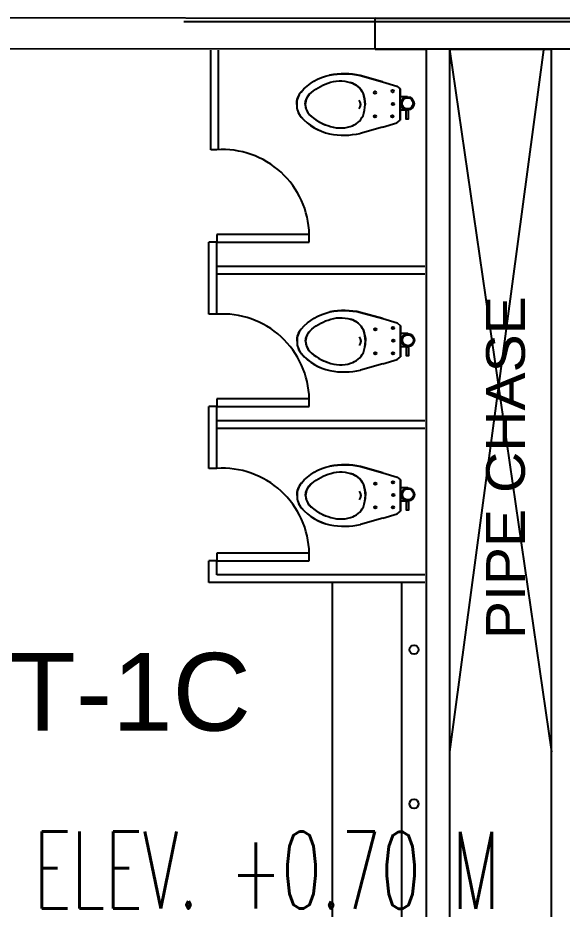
# Model space of a CAD drawing. Header units: millimetres. Extents: x 2148 to 2681, y 758 to 986.
# Drawn here: x 2345.44 to 2347.205, y 962.111 to 965.003 of the extents above; entities that cross this region are included whole.
import ezdxf

# ---------------------------------------------------------------- set-up
doc = ezdxf.new("R2010")
doc.units = ezdxf.units.MM
doc.linetypes.add('CENTER2', pattern=[28.575, 19.05, -3.175, 3.175, -3.175])
for name, color, linetype in [('D', 1, 'Continuous'), ('DR', 7, 'Continuous'), ('ELAYOUT', 4, 'Continuous'), ('HATCH', 8, 'Continuous'), ('p-boarder', 2, 'Continuous'), ('S_GRID LINES', 252, 'Continuous'), ('TEXT', 6, 'Continuous')]:
    doc.layers.add(name, color=color, linetype=linetype)
doc.styles.add('100', font='SIMPLEX.shx', dxfattribs={"height": 0.25})
doc.styles.add('MMTX$0$ESMX$0$X-OPTA1D', font='x-opta1d')
doc.styles.add('SWISS', font='swissl.ttf')

# ---------------------------------------------------------------- blocks, each defined once
blk = doc.blocks.new('BOWL')
at = {"layer": 'DR', "color": 7, "linetype": 'Continuous'}
for p, q in [((-75570.291, -368.114), (-75570.431, -368.0742)), ((-75570.431, -368.0742), (-75570.291, -368.114)), ((-75570.291, -368.114), (-75570.1989, -368.1406)), ((-75570.1989, -368.1406), (-75570.1777, -368.1584)), ((-75570.1777, -368.1584), (-75570.1777, -368.3555)), ((-75570.1777, -368.3555), (-75570.1777, -368.1584)), ((-75570.291, -368.4), (-75570.1989, -368.3733)), ((-75570.1989, -368.3733), (-75570.1777, -368.3555)), ((-75570.291, -368.4), (-75570.431, -368.4398)), ((-75570.291, -368.4), (-75570.431, -368.4398))]:
    blk.add_line(p, q, dxfattribs=at)
at = {"layer": 'DR', "color": 8, "linetype": 'Continuous'}
for p, q in [((-75570.1317, -368.2087), (-75570.1777, -368.2087)), ((-75570.1317, -368.2921), (-75570.1777, -368.2921))]:
    blk.add_line(p, q, dxfattribs=at)
at = {"layer": 'DR', "color": 7, "linetype": 'Continuous'}
for points in [[(-75570.8325, -368.257, -0.190094), (-75570.8051, -368.1786, -0.160718), (-75570.6245, -368.0715, -0.104398), (-75570.431, -368.0742, -0.104398)], [(-75570.8325, -368.257, 0.190094), (-75570.8051, -368.3353, 0.160718), (-75570.6245, -368.4425, 0.104398), (-75570.431, -368.4398, 0.104398)]]:
    blk.add_lwpolyline(points, format="xyb", dxfattribs=at)
at = {"layer": 'DR', "color": 8, "linetype": 'Continuous'}
for points in [[(-75570.778, -368.2562, -0.187036), (-75570.7515, -368.1921, -0.115027), (-75570.6356, -368.1231, -0.170967), (-75570.4935, -368.1177, -0.209642), (-75570.4132, -368.1854, -0.096036), (-75570.4, -368.257)], [(-75570.778, -368.2577, 0.187036), (-75570.7515, -368.3219, 0.115027), (-75570.6356, -368.3909, 0.170967), (-75570.4935, -368.3963, 0.209642), (-75570.4132, -368.3286, 0.096036), (-75570.4, -368.257)]]:
    blk.add_lwpolyline(points, format="xyb", dxfattribs=at)
at = {"layer": 'DR', "color": 7, "linetype": 'Continuous'}
blk.add_lwpolyline([(-75570.1413, -368.292), (-75570.1283, -368.292), (-75570.1283, -368.3496), (-75570.1413, -368.3496)], close=True, dxfattribs=at)
at = {"layer": 'DR', "color": 8, "linetype": 'Continuous'}
for centre, radius in [((-75570.3379, -368.1815), 0.00745), ((-75570.2259, -368.173), 0.00745), ((-75570.2242, -368.2537), 0.00745), ((-75570.1317, -368.2504), 0.035), ((-75570.3379, -368.3325), 0.00745), ((-75570.2269, -368.3325), 0.00745)]:
    blk.add_circle(centre, radius, dxfattribs=at)
at = {"layer": 'DR', "color": 7, "linetype": 'Continuous'}
blk.add_circle((-75570.1317, -368.2504), 0.0417, dxfattribs=at)
for centre, radius, start, end in [((-75570.5342, -368.5313), 0.4686, 77.28, 101.1199), ((-75570.7195, -368.2526), 0.1131, 138.4248, 182.2387), ((-75570.7195, -368.2614), 0.1131, 177.7613, 221.5752), ((-75570.5525, -368.1153), 0.335, 221.3231, 257.5875), ((-75570.5342, -367.9827), 0.4686, 258.8801, 282.72)]:
    blk.add_arc(centre, radius, start, end, dxfattribs=at)
at = {"layer": 'DR', "color": 8, "linetype": 'Continuous'}
for centre, radius, start, end in [((-75570.5305, -368.2431), 0.1307, 26.2125, 73.5731), ((-75570.6821, -368.2583), 0.096, 129.0871, 179.204), ((-75570.5914, -368.255), 0.1913, 359.4176, 21.3602), ((-75570.6821, -368.2557), 0.096, 180.796, 230.9129), ((-75570.4701, -368.257), 0.0422, 318.929, 41.071), ((-75570.5914, -368.2589), 0.1913, 338.6398, 0.5824), ((-75570.5455, -368.1078), 0.2971, 228.446, 252.3404), ((-75570.5305, -368.2709), 0.1307, 286.4269, 333.7875), ((-75570.557, -368.1918), 0.2141, 248.4444, 287.252)]:
    blk.add_arc(centre, radius, start, end, dxfattribs=at)

msp = doc.modelspace()

# ---------------------------------------------------------------- linework, layer by layer
at = {"layer": 'D', "ltscale": 0.5}
msp.add_line((2346.5978475, 964.900512, 0), (2346.5978477, 965.0008259, 0), dxfattribs=at)
at = {"layer": 'DR', "ltscale": 10}
for p, q in [((2346.5978475, 965.0008259, 0), (2344.8118381, 965.0026166, 0)), ((2346.7650993, 964.900512, 0), (2344.6364709, 964.9024245, 0)), ((2347.1700993, 964.900512, 0), (2346.8394469, 964.900512, 0)), ((2346.0650993, 964.5748212, 0), (2346.0650993, 964.8976746, 0)), ((2346.0900993, 964.5748212, 0), (2346.0900993, 964.8976657, 0)), ((2346.084462, 964.5748212, 0), (2346.0650993, 964.5748212, 0)), ((2346.384462, 964.2998212, 0), (2346.084462, 964.2998212, 0)), ((2346.084462, 964.2998212, 0), (2346.084462, 964.2748212, 0)), ((2346.384462, 964.2748212, 0), (2346.384462, 964.2998212, 0)), ((2346.084462, 964.2748212, 0), (2346.059462, 964.2748212, 0)), ((2346.084462, 964.2748212, 0), (2346.059462, 964.2748212, 0)), ((2346.059462, 964.0411135, 0), (2346.059462, 964.2748212, 0)), ((2346.084462, 964.2748212, 0), (2346.384462, 964.2748212, 0)), ((2346.084462, 964.0411135, 0), (2346.084462, 964.2748212, 0)), ((2346.084462, 964.0411135, 0), (2346.084462, 964.2748212, 0)), ((2346.084462, 964.0411135, 0), (2346.084462, 964.2748212, 0)), ((2346.759462, 964.1956191, 0), (2346.084462, 964.1956191, 0)), ((2346.759462, 964.1956191, 0), (2346.084462, 964.1956191, 0)), ((2346.759462, 964.1706191, 0), (2346.084462, 964.1706191, 0)), ((2346.759462, 964.1706191, 0), (2346.084462, 964.1706191, 0)), ((2346.084462, 964.0411135, 0), (2346.059462, 964.0411135, 0)), ((2346.084462, 964.0411135, 0), (2346.059462, 964.0411135, 0)), ((2346.084462, 964.0411135, 0), (2346.059462, 964.0411135, 0)), ((2346.384462, 963.7661135, 0), (2346.084462, 963.7661135, 0)), ((2346.084462, 963.7661135, 0), (2346.084462, 963.7411135, 0)), ((2346.384462, 963.7411135, 0), (2346.384462, 963.7661135, 0)), ((2346.059462, 963.5408251, 0), (2346.059462, 963.7411135, 0)), ((2346.084462, 963.7411135, 0), (2346.059462, 963.7411135, 0)), ((2346.084462, 963.6956191, 0), (2346.084462, 963.7411135, 0)), ((2346.084462, 963.7411135, 0), (2346.384462, 963.7411135, 0)), ((2346.759462, 963.6956191, 0), (2346.084462, 963.6956191, 0)), ((2346.084462, 963.5408251, 0), (2346.084462, 963.6953307, 0)), ((2346.759462, 963.6953307, 0), (2346.084462, 963.6953307, 0)), ((2346.759462, 963.6953307, 0), (2346.084462, 963.6953307, 0)), ((2346.759462, 963.6706191, 0), (2346.084462, 963.6706191, 0)), ((2346.084462, 963.5408251, 0), (2346.084462, 963.6703307, 0)), ((2346.759462, 963.6703307, 0), (2346.084462, 963.6703307, 0)), ((2346.084462, 963.5408251, 0), (2346.084462, 963.6703307, 0)), ((2346.759462, 963.6703307, 0), (2346.084462, 963.6703307, 0)), ((2346.084462, 963.5408251, 0), (2346.059462, 963.5408251, 0)), ((2346.084462, 963.5408251, 0), (2346.059462, 963.5408251, 0)), ((2346.084462, 963.5408251, 0), (2346.059462, 963.5408251, 0)), ((2346.384462, 963.2658251, 0), (2346.084462, 963.2658251, 0)), ((2346.084462, 963.2658251, 0), (2346.084462, 963.2408251, 0)), ((2346.384462, 963.2408251, 0), (2346.384462, 963.2658251, 0)), ((2346.059462, 963.1703307, 0), (2346.059462, 963.2408251, 0)), ((2346.084462, 963.2408251, 0), (2346.059462, 963.2408251, 0)), ((2346.084462, 963.1953307, 0), (2346.084462, 963.2408251, 0)), ((2346.084462, 963.2408251, 0), (2346.384462, 963.2408251, 0)), ((2346.759462, 963.1953307, 0), (2346.084462, 963.1953307, 0)), ((2346.084462, 963.1703307, 0), (2346.059462, 963.1703307, 0)), ((2346.759462, 963.1703307, 0), (2346.084462, 963.1703307, 0)), ((2346.459462, 961.6453307, 0), (2346.459462, 963.1703307, 0)), ((2346.684462, 961.6453307, 0), (2346.684462, 963.1703307, 0))]:
    msp.add_line(p, q, dxfattribs=at)
for centre in [(2346.7244094, 962.952658, 0), (2346.7244094, 962.452658, 0)]:
    msp.add_circle(centre, 0.0149051, dxfattribs=at)
at = {"layer": 'ELAYOUT', "ltscale": 10}
for p, q in [((2348.9912124, 964.9998923, 0), (2346.5978477, 965.0009878, 0)), ((2347.6082792, 965.0008259, 0), (2346.5978477, 965.0008259, 0)), ((2348.9912124, 964.8998923, 0), (2346.5978475, 964.9010014, 0)), ((2348.9801939, 964.8998923, 0), (2346.5978475, 964.9009963, 0)), ((2348.9912124, 964.8998923, 0), (2346.5978475, 964.9009878, 0)), ((2348.9801939, 964.8998923, 0), (2346.5978475, 964.9009828, 0)), ((2346.5978475, 964.900512, 0), (2346.7650993, 964.900512, 0)), ((2346.5978475, 964.900512, 0), (2346.7650993, 964.900512, 0)), ((2346.7650993, 961.6453307, 0), (2346.7650993, 964.900512, 0)), ((2346.8400993, 964.900512, 0), (2347.1700993, 964.900512, 0)), ((2346.8400993, 964.900512, 0), (2347.1450993, 964.900512, 0)), ((2346.8400993, 961.5453307, 0), (2346.8400993, 964.900512, 0)), ((2347.1700993, 961.5453307, 0), (2347.1700993, 964.900512, 0))]:
    msp.add_line(p, q, dxfattribs=at)
at = {"layer": 'ELAYOUT', "linetype": 'ByBlock', "ltscale": 0.5}
msp.add_line((2346.7650993, 964.900512, 0), (2346.5978475, 964.900512, 0), dxfattribs=at)
at = {"layer": 'HATCH', "linetype": 'ByBlock', "ltscale": 0.5}
for p, q in [((2346.8394469, 964.900512, 0), (2347.1700993, 962.62177, 0)), ((2346.8400993, 962.62177, 0), (2347.1450993, 964.8992702, 0))]:
    msp.add_line(p, q, dxfattribs=at)
for centre in [(2346.1029897, 964.2938968, 0), (2346.1029897, 963.7601891, 0), (2346.1029897, 963.2599007, 0)]:
    msp.add_arc(centre, 0.2815347, 1.2057719, 93.773334, dxfattribs=at)
at = {"layer": 'S_GRID LINES', "linetype": 'CENTER2', "ltscale": 0.2}
msp.add_line((2355.5030932, 964.9898693, 0), (2290.9518229, 964.9898693, 0), dxfattribs=at)

# ---------------------------------------------------------------- block references
at = {"layer": 'DR', "color": 7, "linetype": 'Continuous', "extrusion": (0, 0, -1), "xscale": -0.5130811014387291, "yscale": 0.5130811014387291, "zscale": -0.5130811014387291}
for p in [(-41120.3098214, 1153.6672955, 0), (-41120.3109319, 1152.898996, 0), (-41120.3109319, 1152.3987076, 0)]:
    msp.add_blockref('BOWL', p, dxfattribs=at)

# ---------------------------------------------------------------- texts
at = {"color": 2, "style": 'MMTX$0$ESMX$0$X-OPTA1D', "text_generation_flag": 6, "width": 1.1}
msp.add_text('PIPE CHASE', height=0.126, rotation=270, dxfattribs=at).set_placement((2347.0840543, 962.987046))
at = {"layer": 'p-boarder', "insert": (2346.2468526, 962.237623), "char_height": 0.25, "width": 12.613116349, "attachment_point": 5, "rotation": 359.9514875, "style": '100'}
msp.add_mtext('{\\W0.6;ELEV. +0.70 M}', dxfattribs=at)
at = {"layer": 'TEXT', "style": 'SWISS', "text_generation_flag": 6}
msp.add_text('WT-1C', height=0.2521511, rotation=180, dxfattribs=at).set_placement((2345.0804032, 962.6899818, 0))

doc.saveas('drawing.dxf')
